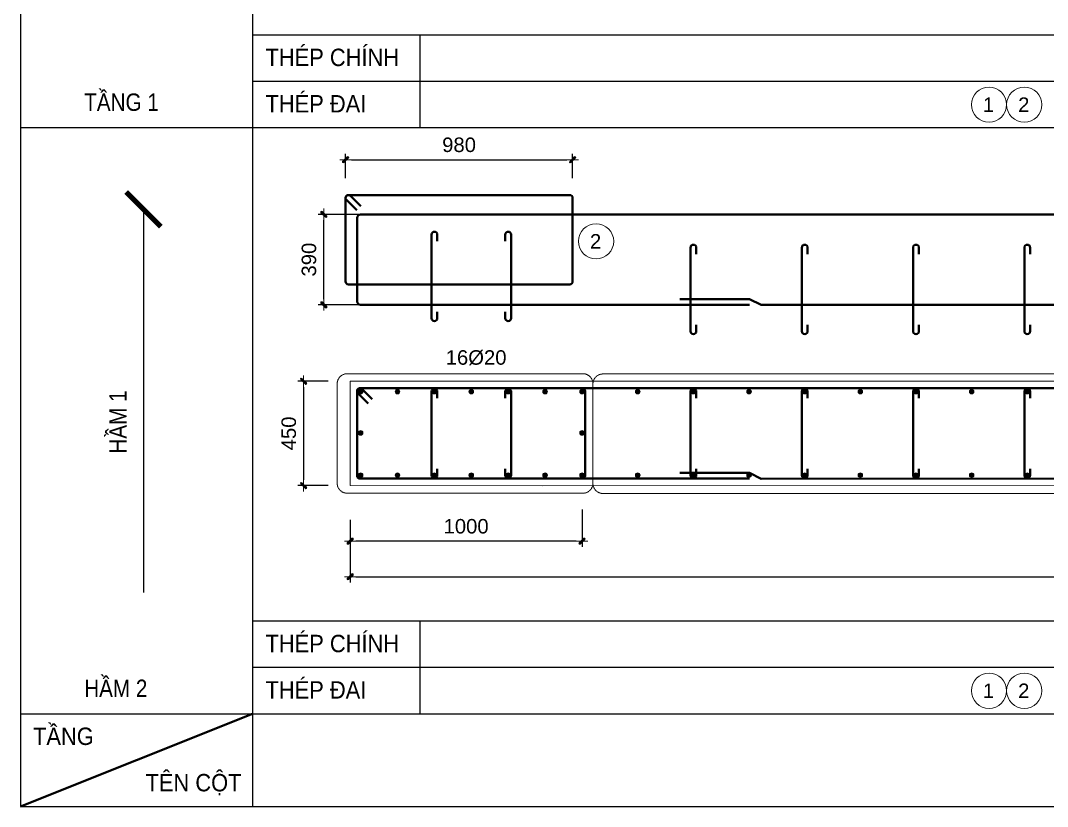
# Model space of a CAD drawing. Header units: millimetres. Extents: x -146909 to 4830753, y -683702 to -336947.
# Drawn here: x 4770398 to 4774826, y -449280 to -445891 of the extents above; entities that cross this region are included whole.
import ezdxf
from ezdxf.enums import TextEntityAlignment as Align

# ---------------------------------------------------------------- set-up
doc = ezdxf.new("R2010")
doc.units = ezdxf.units.MM
doc.header["$MEASUREMENT"] = 0
doc.linetypes.add('HIDDEN', pattern=[0.375, 0.25, -0.125])
doc.layers.get('0').update_dxf_attribs({"lineweight": 9})
doc.layers.get('Defpoints').update_dxf_attribs({"color": 10, "lineweight": 0})
for name, color, linetype, lineweight in [("'S_General_Cont_1 Thin", 1, 'Continuous', 18), ("'S_General_Text_3_Member name", 3, 'Continuous', 35), ('CDAI', 3, 'Continuous', 40), ('chunho.q', 1, 'Continuous', 13), ('CTHEP', 4, 'Continuous', 50), ('DBAO', 2, 'Continuous', 13), ('DMo', 9, 'HIDDEN', 9), ('KTH', 154, 'Continuous', 9), ('STICK', 1, 'Continuous', 9)]:
    doc.layers.add(name, color=color, linetype=linetype, lineweight=lineweight)
for name, color, linetype in [('DM', 1, 'Continuous'), ('TBL', 1, 'Continuous'), ('TX', 214, 'Continuous')]:
    doc.layers.add(name, color=color, linetype=linetype)
doc.styles.add('arial', font='arial.ttf', dxfattribs={"width": 0.85})
doc.styles.add('TTP-HelCon', font='arial.ttf')
doc.dimstyles.new('TTP-25', dxfattribs={"dimscale": 25, "dimtxt": 2.5, "dimasz": 1, "dimexe": 1, "dimexo": 1, "dimgap": 0.09, "dimtad": 0, "dimdec": 4, "dimrnd": 10, "dimzin": 9, "dimdsep": 46, "dimtxsty": 'TTP-HelCon', "dimblk": 'Stick', "dimcen": 0.09, "dimdle": 1.5, "dimclrd": 256, "dimclre": 256, "dimclrt": 1, "dimadec": 0, "dimazin": 0, "dimtfac": 1, "dimtdec": 4, "dimtmove": 0, "dimatfit": 3, "dimldrblk": 'ARCHTICK', "dimfxl": 1, "dimtvp": 1, "dimtolj": 1, "dimtzin": 0, "dimarcsym": 0})
doc.dimstyles.new('TTP-50', dxfattribs={"dimscale": 50, "dimtxt": 2.5, "dimasz": 1, "dimexe": 1, "dimexo": 1, "dimgap": 0.09, "dimtad": 0, "dimdec": 4, "dimzin": 9, "dimdsep": 46, "dimtxsty": 'arial', "dimblk": 'Stick', "dimcen": 0.09, "dimdle": 1.5, "dimclrd": 256, "dimclre": 256, "dimclrt": 1, "dimadec": 0, "dimazin": 0, "dimtfac": 1, "dimtdec": 4, "dimtmove": 0, "dimatfit": 3, "dimldrblk": 'ARCHTICK', "dimfxl": 1, "dimtvp": 1, "dimtolj": 1, "dimtzin": 0, "dimarcsym": 0})

# ---------------------------------------------------------------- blocks, each defined once
blk = doc.blocks.new('Stick')
at = {"layer": 'STICK'}
h = blk.add_hatch(color=256, dxfattribs=at)
edge = h.paths.add_edge_path()
edge.add_line((0.3, 0.5), (-0.5, -0.3))
edge.add_arc((-0.4, -0.4), 0.141, 135, 315)
edge.add_line((-0.3, -0.5), (0.5, 0.3))
edge.add_arc((0.4, 0.4), 0.141, 315, 495)
blk.add_line((1, 0), (-1, 0), dxfattribs=at)
blk.add_lwpolyline([(0.3, 0.5), (-0.5, -0.3, 1), (-0.3, -0.5), (0.5, 0.3, 1), (0.3, 0.5, 1)], format="xyb", dxfattribs=at)
blk = doc.blocks.new('*D523')
at = {"layer": 'Defpoints', "color": 0, "transparency": 16777216}
for p in [(4771705.5, -446726.7), (4771889, -446726.7), (4771889, -447116.7)]:
    blk.add_point(p, dxfattribs=at)
at = {"layer": 'KTH', "lineweight": -2, "transparency": 16777216}
for p, q in [((4771864, -446726.7), (4771680.5, -446726.7)), ((4771705.5, -447091.7), (4771705.5, -446751.7)), ((4771864, -447116.7), (4771680.5, -447116.7))]:
    blk.add_line(p, q, dxfattribs=at)
at = {"layer": 'KTH', "lineweight": -2, "transparency": 16777216, "xscale": 25, "yscale": 25, "zscale": 25}
for p, rotation in [((4771705.5, -446726.7), 90), ((4771705.5, -447116.7), 270)]:
    blk.add_blockref('Stick', p, dxfattribs=dict(at, rotation=rotation))
at = {"layer": 'KTH', "color": 1, "transparency": 16777216, "insert": (4771641.6, -446921.7), "char_height": 62.5, "attachment_point": 5, "rotation": 90, "style": 'TTP-HelCon'}
blk.add_mtext('\\A1;390', dxfattribs=at)
blk = doc.blocks.new('_ArchTick')
at = {"color": 0, "linetype": 'ByBlock', "const_width": 0.15}
blk.add_lwpolyline([(-0.5, -0.5), (0.5, 0.5)], dxfattribs=at)
blk = doc.blocks.new('*D524')
at = {"layer": 'Defpoints', "color": 0, "transparency": 16777216}
for p in [(4772819, -447973.9), (4771819, -448018.9), (4771819, -448135.7)]:
    blk.add_point(p, dxfattribs=at)
at = {"layer": 'KTH', "lineweight": -2, "transparency": 16777216}
for p, q in [((4772819, -447998.9), (4772819, -448160.7)), ((4771819, -448043.9), (4771819, -448160.7)), ((4772794, -448135.7), (4771844, -448135.7))]:
    blk.add_line(p, q, dxfattribs=at)
at = {"layer": 'KTH', "lineweight": -2, "transparency": 16777216, "xscale": 25, "yscale": 25, "zscale": 25, "rotation": 180}
blk.add_blockref('Stick', (4771819, -448135.7), dxfattribs=at)
at = {"layer": 'KTH', "lineweight": -2, "transparency": 16777216, "xscale": 25, "yscale": 25, "zscale": 25}
blk.add_blockref('Stick', (4772819, -448135.7), dxfattribs=at)
at = {"layer": 'KTH', "color": 1, "transparency": 16777216, "insert": (4772319, -448071.9), "char_height": 62.5, "attachment_point": 5, "style": 'TTP-HelCon'}
blk.add_mtext('\\A1;1000', dxfattribs=at)
blk = doc.blocks.new('*D525')
at = {"layer": 'Defpoints', "color": 0, "transparency": 16777216}
for p in [(4771819, -448082.8), (4778619, -448141.3), (4778619, -448289.2)]:
    blk.add_point(p, dxfattribs=at)
at = {"layer": 'KTH', "lineweight": -2, "transparency": 16777216}
for p, q in [((4771819, -448107.8), (4771819, -448314.2)), ((4778619, -448166.3), (4778619, -448314.2)), ((4771844, -448289.2), (4778594, -448289.2))]:
    blk.add_line(p, q, dxfattribs=at)
at = {"layer": 'KTH', "lineweight": -2, "transparency": 16777216, "xscale": 25, "yscale": 25, "zscale": 25, "rotation": 180}
blk.add_blockref('Stick', (4771819, -448289.2), dxfattribs=at)
at = {"layer": 'KTH', "lineweight": -2, "transparency": 16777216, "xscale": 25, "yscale": 25, "zscale": 25}
blk.add_blockref('Stick', (4778619, -448289.2), dxfattribs=at)
at = {"layer": 'KTH', "color": 1, "transparency": 16777216, "insert": (4775219, -448225.4), "char_height": 62.5, "attachment_point": 5, "style": 'TTP-HelCon'}
blk.add_mtext('\\A1;6800', dxfattribs=at)
blk = doc.blocks.new('*U484')
at = {"layer": 'CTHEP', "ltscale": 0.02, "const_width": 10}
blk.add_lwpolyline([(0, 5, -1), (0, -5, -1)], format="xyb", close=True, dxfattribs=at)
at = {"layer": 'Defpoints', "color": 1}
blk.add_circle((0, 0), 10, dxfattribs=at)
blk = doc.blocks.new('*U485')
at = {"layer": 'CDAI', "color": 0, "linetype": 'ByBlock', "lineweight": -2, "transparency": 16777216}
for p in [(0, 0), (159.2, 0), (318.3, 0), (477.5, 0), (636.7, 0), (795.8, 0)]:
    blk.add_blockref('*U484', p, dxfattribs=at)
blk = doc.blocks.new('*D529')
at = {"layer": 'Defpoints', "color": 0, "transparency": 16777216}
for p in [(4771748.8, -447446.1), (4771618.3, -447896.1), (4771748.8, -447896.1)]:
    blk.add_point(p, dxfattribs=at)
at = {"layer": 'KTH', "lineweight": -2, "transparency": 16777216}
for p, q in [((4771723.8, -447446.1), (4771593.3, -447446.1)), ((4771618.3, -447471.1), (4771618.3, -447871.1)), ((4771723.8, -447896.1), (4771593.3, -447896.1))]:
    blk.add_line(p, q, dxfattribs=at)
at = {"layer": 'KTH', "lineweight": -2, "transparency": 16777216, "xscale": 25, "yscale": 25, "zscale": 25}
for p, rotation in [((4771618.3, -447446.1), 90), ((4771618.3, -447896.1), 270)]:
    blk.add_blockref('Stick', p, dxfattribs=dict(at, rotation=rotation))
at = {"layer": 'KTH', "color": 1, "transparency": 16777216, "insert": (4771554.5, -447671.1), "char_height": 62.5, "attachment_point": 5, "rotation": 90, "style": 'TTP-HelCon'}
blk.add_mtext('\\A1;450', dxfattribs=at)
blk = doc.blocks.new('*U486')
at = {"layer": 'CTHEP', "ltscale": 0.02, "const_width": 10}
blk.add_lwpolyline([(0, 5, -1), (0, -5, -1)], format="xyb", close=True, dxfattribs=at)
at = {"layer": 'Defpoints', "color": 1}
blk.add_circle((0, 0), 10, dxfattribs=at)
blk = doc.blocks.new('*U514')
at = {"layer": 'CDAI', "color": 0, "linetype": 'ByBlock', "lineweight": -2, "transparency": 16777216}
blk.add_blockref('*U486', (0, 0), dxfattribs=at)
blk = doc.blocks.new('*U482')
at = {"layer": 'CTHEP', "ltscale": 0.02, "const_width": 10}
blk.add_lwpolyline([(0, 5, -1), (0, -5, -1)], format="xyb", close=True, dxfattribs=at)
at = {"layer": 'Defpoints', "color": 1}
blk.add_circle((0, 0), 10, dxfattribs=at)
blk = doc.blocks.new('*U483')
at = {"layer": 'CDAI', "color": 0, "linetype": 'ByBlock', "lineweight": -2, "transparency": 16777216}
blk.add_blockref('*U482', (0, 0), dxfattribs=at)
blk = doc.blocks.new('*U520')
at = {"layer": 'CTHEP', "ltscale": 0.02, "const_width": 10}
blk.add_lwpolyline([(0, 5, -1), (0, -5, -1)], format="xyb", close=True, dxfattribs=at)
at = {"layer": 'Defpoints', "color": 1}
blk.add_circle((0, 0), 10, dxfattribs=at)
blk = doc.blocks.new('*U521')
at = {"layer": 'CDAI', "color": 0, "linetype": 'ByBlock', "lineweight": -2, "transparency": 16777216}
for p in [(0, 0), (240, 0), (480, 0), (720, 0), (960, 0), (1200, 0), (1440, 0), (1680, 0), (1920, 0)]:
    blk.add_blockref('*U520', p, dxfattribs=at)
blk = doc.blocks.new('*D530')
at = {"layer": 'Defpoints', "color": 0, "transparency": 16777216}
for p in [(4772778.2, -446490.8), (4771799.2, -446594.9), (4772778.2, -446594.9)]:
    blk.add_point(p, dxfattribs=at)
at = {"layer": 'KTH', "lineweight": -2, "transparency": 16777216}
for p, q in [((4771799.2, -446569.9), (4771799.2, -446465.8)), ((4772778.2, -446569.9), (4772778.2, -446465.8)), ((4771824.2, -446490.8), (4772753.2, -446490.8))]:
    blk.add_line(p, q, dxfattribs=at)
at = {"layer": 'KTH', "lineweight": -2, "transparency": 16777216, "xscale": 25, "yscale": 25, "zscale": 25, "rotation": 180}
blk.add_blockref('Stick', (4771799.2, -446490.8), dxfattribs=at)
at = {"layer": 'KTH', "lineweight": -2, "transparency": 16777216, "xscale": 25, "yscale": 25, "zscale": 25}
blk.add_blockref('Stick', (4772778.2, -446490.8), dxfattribs=at)
at = {"layer": 'KTH', "color": 1, "transparency": 16777216, "insert": (4772288.7, -446426.9), "char_height": 62.5, "attachment_point": 5, "style": 'TTP-HelCon'}
blk.add_mtext('\\A1;980', dxfattribs=at)
blk = doc.blocks.new('sign of slab')
at = {"layer": "'S_General_Cont_1 Thin"}
blk.add_circle((-10, 0), 475, dxfattribs=at)
at = {"layer": "'S_General_Text_3_Member name", "style": 'arial'}
blk.add_attdef('S', text='', height=250, dxfattribs=at).set_placement((-23, -1), align=Align.MIDDLE_CENTER)
blk = doc.blocks.new('*U515')
at = {"layer": 'CTHEP', "ltscale": 0.02, "const_width": 10}
blk.add_lwpolyline([(0, 5, -1), (0, -5, -1)], format="xyb", close=True, dxfattribs=at)
at = {"layer": 'Defpoints', "color": 1}
blk.add_circle((0, 0), 10, dxfattribs=at)
blk = doc.blocks.new('*U509')
at = {"layer": 'CDAI', "color": 0, "linetype": 'ByBlock', "lineweight": -2, "transparency": 16777216}
for p in [(0, 0), (159.2, 0), (318.3, 0), (477.5, 0), (636.7, 0), (795.8, 0), (955, 0)]:
    blk.add_blockref('*U515', p, dxfattribs=at)
blk = doc.blocks.new('*U503')
at = {"layer": 'CTHEP', "ltscale": 0.02, "const_width": 10}
blk.add_lwpolyline([(0, 5, -1), (0, -5, -1)], format="xyb", close=True, dxfattribs=at)
at = {"layer": 'Defpoints', "color": 1}
blk.add_circle((0, 0), 10, dxfattribs=at)
blk = doc.blocks.new('*U504')
at = {"layer": 'CDAI', "color": 0, "linetype": 'ByBlock', "lineweight": -2, "transparency": 16777216}
for p in [(0, 0), (240, 0), (480, 0), (720, 0), (960, 0), (1200, 0), (1440, 0), (1680, 0), (1920, 0)]:
    blk.add_blockref('*U503', p, dxfattribs=at)

msp = doc.modelspace()

# ---------------------------------------------------------------- linework, layer by layer
at = {"layer": 'CDAI', "color": 214}
msp.add_line((4770397.73003, -449279.86809), (4771397.73003, -448879.86809), dxfattribs=at)
at = {"layer": 'CDAI'}
for points in [[(4771864.82471, -446690.98657), (4771820.50451, -446646.66637, 0.6681786379), (4771799.16568, -446655.50521), (4771799.16568, -447016.00521, 0.4142135624), (4771811.66568, -447028.50521), (4772765.66568, -447028.50521, 0.4142135624), (4772778.16568, -447016.00521), (4772778.16568, -446655.50521, 0.4142135624), (4772765.66568, -446643.00521), (4771811.66568, -446643.00521, 0.6681786379), (4771802.82684, -446664.34404), (4771847.14704, -446708.66424)], [(4772194.82236, -446841.42535), (4772194.82236, -446813.92535, 1), (4772169.82236, -446813.92535), (4772169.82236, -447174.42535, 1), (4772194.82236, -447174.42535), (4772194.82236, -447146.92535)], [(4772488.1557, -446841.42535), (4772488.1557, -446813.92535, -1), (4772513.1557, -446813.92535), (4772513.1557, -447174.42535, -1), (4772488.1557, -447174.42535), (4772488.1557, -447146.92535)], [(4773311.48903, -446897.60511), (4773311.48903, -446870.10511, 1), (4773286.48903, -446870.10511), (4773286.48903, -447230.60511, 1), (4773311.48903, -447230.60511), (4773311.48903, -447203.10511)], [(4773791.48903, -446897.60511), (4773791.48903, -446870.10511, 1), (4773766.48903, -446870.10511), (4773766.48903, -447230.60511, 1), (4773791.48903, -447230.60511), (4773791.48903, -447203.10511)], [(4774271.48903, -446897.60511), (4774271.48903, -446870.10511, 1), (4774246.48903, -446870.10511), (4774246.48903, -447230.60511, 1), (4774271.48903, -447230.60511), (4774271.48903, -447203.10511)], [(4774751.48903, -446897.60511), (4774751.48903, -446870.10511, 1), (4774726.48903, -446870.10511), (4774726.48903, -447230.60511, 1), (4774751.48903, -447230.60511), (4774751.48903, -447203.10511)], [(4771914.64806, -447524.03171), (4771870.32786, -447479.71151, 0.6681786379), (4771848.98903, -447488.55035), (4771848.98903, -447853.55035, 0.4142135624), (4771861.48903, -447866.05035), (4772819.36294, -447866.05035, 0.4142135624), (4772831.86294, -447853.55035), (4772831.86294, -447488.55035, 0.4142135624), (4772819.36294, -447476.05035), (4771861.48903, -447476.05035, 0.6681786379), (4771852.65019, -447497.38918), (4771896.97039, -447541.70938)], [(4772194.82236, -447518.55035), (4772194.82236, -447491.05035, 1), (4772169.82236, -447491.05035), (4772169.82236, -447851.55035, 1), (4772194.82236, -447851.55035), (4772194.82236, -447824.05035)], [(4772488.1557, -447518.55035), (4772488.1557, -447491.05035, -1), (4772513.1557, -447491.05035), (4772513.1557, -447851.55035, -1), (4772488.1557, -447851.55035), (4772488.1557, -447824.05035)], [(4773311.48903, -447518.55035), (4773311.48903, -447491.05035, 1), (4773286.48903, -447491.05035), (4773286.48903, -447851.55035, 1), (4773311.48903, -447851.55035), (4773311.48903, -447824.05035)], [(4773791.48903, -447518.55035), (4773791.48903, -447491.05035, 1), (4773766.48903, -447491.05035), (4773766.48903, -447851.55035, 1), (4773791.48903, -447851.55035), (4773791.48903, -447824.05035)], [(4774271.48903, -447518.55035), (4774271.48903, -447491.05035, 1), (4774246.48903, -447491.05035), (4774246.48903, -447851.55035, 1), (4774271.48903, -447851.55035), (4774271.48903, -447824.05035)], [(4774751.48903, -447518.55035), (4774751.48903, -447491.05035, 1), (4774726.48903, -447491.05035), (4774726.48903, -447851.55035, 1), (4774751.48903, -447851.55035), (4774751.48903, -447824.05035)]]:
    msp.add_lwpolyline(points, format="xyb", dxfattribs=at)
at = {"layer": 'CDAI', "ltscale": 0.02}
for points in [[(4777199.68812, -446751.70123), (4776899.95227, -446751.70123), (4776849.95227, -446726.70123), (4771863.98903, -446726.70123, 0.4142135624), (4771848.98903, -446741.70123), (4771848.98903, -447101.70123, 0.4142135624), (4771863.98903, -447116.70123), (4773540.53787, -447116.70123)], [(4777199.68812, -447501.05035), (4776899.95227, -447501.05035), (4776849.95227, -447476.05035), (4771863.98903, -447476.05035, 0.4142135624), (4771848.98903, -447491.05035), (4771848.98903, -447851.05035, 0.4142135624), (4771863.98903, -447866.05035), (4773540.61912, -447866.05035)]]:
    msp.add_lwpolyline(points, format="xyb", dxfattribs=at)
for points in [[(4778578.71749, -447115.93646), (4773591.65407, -447116.96982), (4773541.65407, -447091.96982), (4773240.87685, -447091.96982)], [(4778578.71749, -447865.28557), (4773591.65407, -447866.31894), (4773541.65407, -447841.31894), (4773240.87685, -447841.31894)]]:
    msp.add_lwpolyline(points, dxfattribs=at)
at = {"layer": 'DBAO', "color": 1}
msp.add_lwpolyline([(4787767.33545, -449279.86809), (4770397.73003, -449279.86809), (4770397.73003, -434761.98892), (4787767.33545, -434761.98892)], close=True, dxfattribs=at)
at = {"layer": 'DBAO'}
msp.add_lwpolyline([(4772648.98903, -447896.5905), (4771818.98903, -447896.05035), (4771818.98903, -447446.05035), (4778618.98903, -447446.05035), (4778618.98903, -447896.03739), (4772648.99767, -447896.5905)], dxfattribs=at)
at = {"layer": 'DMo', "color": 6, "ltscale": 10}
msp.add_lwpolyline([(4772822.94276, -447413.76922), (4771806.14874, -447413.76922, 0.4142135624), (4771763.20907, -447456.70889), (4771763.20907, -447886.10552, 0.4142135624), (4771806.14874, -447929.04518), (4772822.94276, -447929.04518, 0.4142135624), (4772865.88242, -447886.10552), (4772865.88242, -447456.70889, 0.4142135624)], format="xyb", close=True, dxfattribs=at)
for points in [[(4777567.75667, -447457.75409, 0.4142135624), (4777524.81701, -447414.81442), (4772908.82208, -447414.81442, 0.4142135624), (4772865.88242, -447457.75409)], [(4772865.88242, -447456.70889), (4772865.88242, -447887.15072, 0.4142135624), (4772908.82208, -447930.09038), (4777524.81701, -447930.09038, 0.4142135624), (4777567.75667, -447887.15072), (4777567.75667, -447456.70889)]]:
    msp.add_lwpolyline(points, format="xyb", dxfattribs=at)
at = {"layer": 'TBL'}
for p, q in [((4770397.73003, -438762.18535), (4770397.73003, -449279.86809)), ((4771397.73003, -438762.18535), (4771397.73003, -449279.86809)), ((4771397.73003, -445952.18535), (4778874.218, -445952.18535)), ((4772119.32417, -445952.18535), (4772119.32417, -446352.18535)), ((4770397.73003, -446352.18535), (4771397.73003, -446352.18535)), ((4771397.73003, -446352.18535), (4778874.218, -446352.18535)), ((4771397.73003, -448479.86809), (4778874.218, -448479.86809)), ((4772119.32417, -448479.86809), (4772119.32417, -448879.86809)), ((4770397.73003, -448879.86809), (4771397.73003, -448879.86809)), ((4771397.73003, -448879.86809), (4778874.218, -448879.86809)), ((4770397.73003, -449279.86809), (4771397.73003, -449279.86809)), ((4771397.73003, -449279.86809), (4778874.218, -449279.86809))]:
    msp.add_line(p, q, dxfattribs=at)
at = {"layer": 'TBL', "color": 8}
for p, q in [((4771397.73003, -446152.18535), (4778874.218, -446152.18535)), ((4771397.73003, -448679.86809), (4778874.218, -448679.86809))]:
    msp.add_line(p, q, dxfattribs=at)

# ---------------------------------------------------------------- block references
ref = msp.add_blockref('sign of slab', (4774575.47226, -446253.28145), dxfattribs=dict(xscale=0.16, yscale=0.16, zscale=0.16))
ref.add_attrib('S', '1', dxfattribs={"layer": 'DM', "height": 62.5, "style": 'arial'}).set_placement((4774571.71824, -446253.43834), align=Align.MIDDLE_CENTER)
ref = msp.add_blockref('sign of slab', (4774727.43784, -446253.28145), dxfattribs=dict(xscale=0.16, yscale=0.16, zscale=0.16))
ref.add_attrib('S', '2', dxfattribs={"layer": 'DM', "height": 62.5, "style": 'arial'}).set_placement((4774723.68383, -446253.43834), align=Align.MIDDLE_CENTER)
ref = msp.add_blockref('sign of slab', (4772881.05537, -446842.65726), dxfattribs=dict(xscale=0.16, yscale=0.16, zscale=0.16))
ref.add_attrib('S', '2', dxfattribs={"layer": 'DM', "height": 62.5, "style": 'arial'}).set_placement((4772877.30135, -446842.81415), align=Align.MIDDLE_CENTER)
ref = msp.add_blockref('sign of slab', (4774575.47226, -448780.96419), dxfattribs=dict(xscale=0.16, yscale=0.16, zscale=0.16))
ref.add_attrib('S', '1', dxfattribs={"layer": 'DM', "height": 62.5, "style": 'arial'}).set_placement((4774571.71824, -448781.12108), align=Align.MIDDLE_CENTER)
ref = msp.add_blockref('sign of slab', (4774727.43784, -448780.96419), dxfattribs=dict(xscale=0.16, yscale=0.16, zscale=0.16))
ref.add_attrib('S', '2', dxfattribs={"layer": 'DM', "height": 62.5, "style": 'arial'}).set_placement((4774723.68383, -448781.12108), align=Align.MIDDLE_CENTER)
at = {"layer": 'CDAI', "color": 214}
for name, p in [('*U485', (4771863.98903, -447491.05035)), ('*U521', (4772818.98903, -447491.05035))]:
    msp.add_blockref(name, p, dxfattribs=at)
at = {"layer": 'CDAI', "color": 214, "xscale": -1, "rotation": 180}
for name, p in [('*U514', (4771863.98903, -447668.80035)), ('*U483', (4772818.98903, -447668.80035)), ('*U509', (4771863.98903, -447851.05035)), ('*U504', (4772818.98903, -447851.05035))]:
    msp.add_blockref(name, p, dxfattribs=at)

# ---------------------------------------------------------------- texts
at = {"layer": 'chunho.q', "color": 1, "style": 'arial', "width": 0.85}
for s, p in [('TẦNG 1', (4770672.37502, -446280.18535)), ('HẦM 2', (4770672.37502, -448807.86809))]:
    msp.add_text(s, height=75, dxfattribs=at).set_placement(p)
at = {"layer": 'chunho.q', "color": 1, "style": 'arial'}
msp.add_text('16%%C20', height=62.5, dxfattribs=at).set_placement((4772231.09249, -447374.88483))
at = {"layer": 'chunho.q', "color": 1, "style": 'arial', "width": 0.85}
msp.add_text('HẦM 1', height=75, rotation=90, dxfattribs=at).set_placement((4770855.06242, -447758.09026))
at = {"layer": 'TX', "color": 2, "style": 'arial', "width": 0.9}
for s, p in [('THÉP CHÍNH', (4771453.98881, -446049.50096)), ('THÉP ĐAI', (4771453.98881, -446249.50096)), ('THÉP CHÍNH', (4771453.98881, -448577.1837)), ('THÉP ĐAI', (4771453.98881, -448777.1837)), ('TẦNG', (4770451.6761, -448977.1837)), ('TÊN CỘT', (4770936.61467, -449177.1837))]:
    msp.add_text(s, height=75, dxfattribs=at).set_placement(p, align=Align.MIDDLE_LEFT)

# ---------------------------------------------------------------- dimensions: what is measured, and where the dimension line sits
at = {"layer": 'KTH'}
for base, p1, p2, picture, middle in [((4772778.16568, -446490.75591), (4771799.16568, -446594.93385), (4772778.16568, -446594.93385), '*D530', (4772288.66568, -446426.93429)), ((4778618.98903, -448289.19648), (4771818.98903, -448082.84764), (4778618.98903, -448141.25276), '*D525', (4775218.98903, -448225.37485))]:
    dim = msp.add_linear_dim(base=base, p1=p1, p2=p2, dimstyle='TTP-25', dxfattribs=at)
    dim.commit()
    dim.dimension.update_dxf_attribs({"geometry": picture, "text_midpoint": middle})
for base, p1, p2, angle, picture, middle in [((4771705.46547, -446726.70123), (4771888.98903, -447116.70123), (4771888.98903, -446726.70123), 90, '*D523', (4771641.60121, -446921.70123)), ((4771618.33428, -447896.05035), (4771748.78778, -447446.05035), (4771748.78778, -447896.05035), 90, '*D529', (4771554.51266, -447671.05035)), ((4771818.98903, -448135.71325), (4772818.98903, -447973.903), (4771818.98903, -448018.903), 180, '*D524', (4772318.98903, -448071.89163))]:
    dim = msp.add_linear_dim(base=base, p1=p1, p2=p2, angle=angle, dimstyle='TTP-25', dxfattribs=at)
    dim.commit()
    dim.dimension.update_dxf_attribs({"geometry": picture, "text_midpoint": middle})

# ---------------------------------------------------------------- leaders
at = {"layer": 'DM'}
msp.add_leader([(4770928.2931, -446704.55433), (4770928.2931, -448356.7243)], dimstyle='TTP-50', override={"dimasz": 3, "dimgap": 0.09, "dimtad": 0}, dxfattribs=at)

doc.saveas('drawing.dxf')
